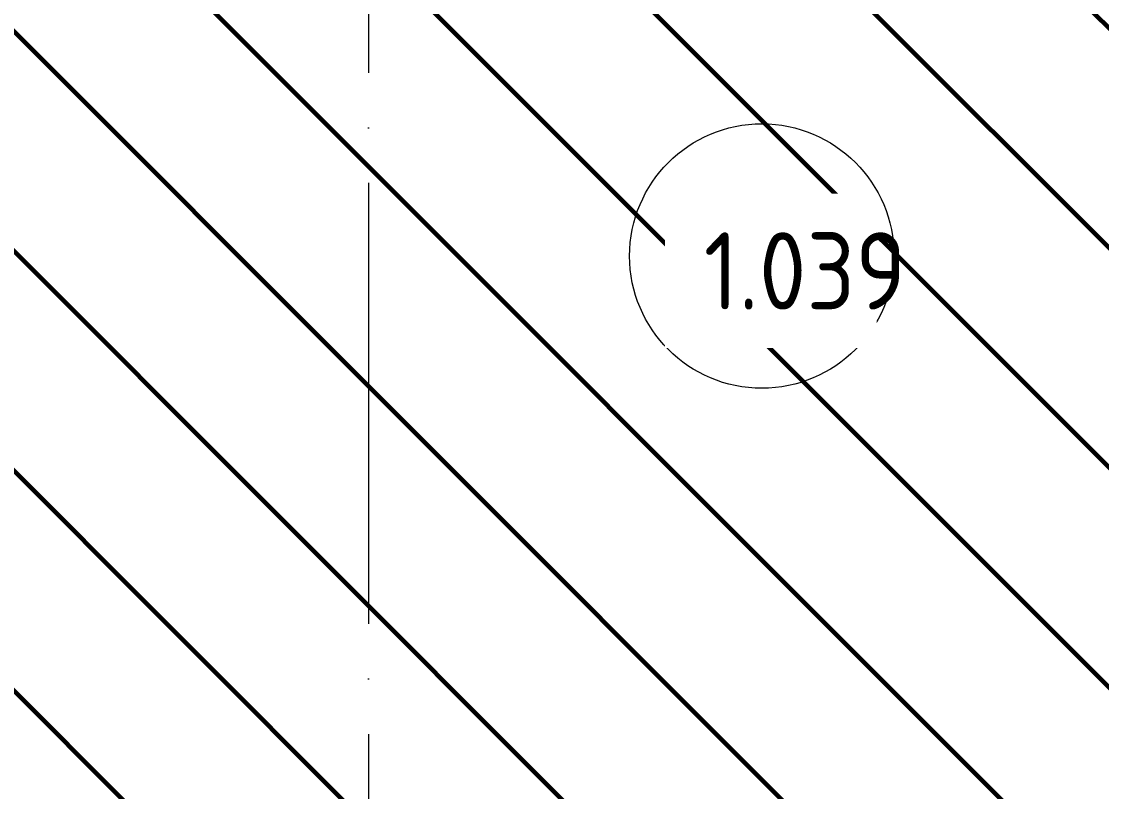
# Model space of a CAD drawing. Header units: millimetres. Extents: x -68946 to 288321, y -402657 to 324925.
# Drawn here: x 98313 to 103213, y 45803 to 49295 of the extents above; entities that cross this region are included whole.
import ezdxf

# ---------------------------------------------------------------- set-up
doc = ezdxf.new("R2010")
doc.units = ezdxf.units.MM
doc.linetypes.add('ADSK_Линия сетки', pattern=[2500, 2000, -250, 0, -250])
for name, color, linetype, lineweight in [('3.4) ПТ-2.16    4 вып', 114, 'Continuous', 60), ('A-AREA-____-IDEN', 250, 'Continuous', 9), ('S-GRID-____-OTLN', 250, 'Continuous', 9)]:
    doc.layers.add(name, color=color, linetype=linetype, lineweight=lineweight)
doc.styles.add('ISOCPEUR_1', font='isocpeur.ttf', dxfattribs={"width": 0.9, "height": 250})

# ---------------------------------------------------------------- blocks, each defined once
blk = doc.blocks.new('AAR_СКБ_Марка_Помещения_мал - Номер-28977439-АР1_Маркировочный план 1 этажа С2и3')
at = {"layer": 'A-AREA-____-IDEN'}
blk.add_circle((-0.028, 0), 3, dxfattribs=at)

msp = doc.modelspace()

# ---------------------------------------------------------------- hatches: boundary and pattern name
at = {"layer": '3.4) ПТ-2.16    4 вып'}
h = msp.add_hatch(dxfattribs=at)
h.set_pattern_fill('ANSI31', color=256, scale=222, angle=90)
h.paths.add_polyline_path([(105437.8919, 58775), (100137.8919, 58775), (100137.8919, 58275), (99637.8919, 58275), (99637.8919, 58775), (94337.8919, 58775), (94337.8919, 58275), (94037.9138, 58275), (94037.9138, 57375), (91337.8919, 57375), (91337.8919, 56475), (90087.8919, 56475), (90087.8919, 40174.9994), (105437.8919, 40174.9994), (105437.8919, 48044.9994), (108107.9138, 48044.9994), (108107.9138, 49287.2007), (105437.8919, 49287.2007)])
h.paths.add_polyline_path([(97637.8919, 51874.9994), (98037.8919, 51874.9994), (98037.8919, 51474.9994), (97637.8919, 51474.9994)], flags=16)
h.paths.add_polyline_path([(97637.8919, 45724.9994), (98037.8919, 45724.9994), (98037.8919, 45324.9994), (97637.8919, 45324.9994)], flags=16)

# ---------------------------------------------------------------- linework, layer by layer
at = {"layer": 'S-GRID-____-OTLN', "color": 18, "linetype": 'ADSK_Линия сетки', "true_color": 0x000000}
msp.add_line((99887.9138, 61063.6538), (99887.9138, -2919.5356), dxfattribs=at)

# ---------------------------------------------------------------- block references
at = {"layer": 'A-AREA-____-IDEN', "color": 18, "true_color": 0x000000, "xscale": 200, "yscale": 200, "zscale": 99.99999999999993}
msp.add_blockref('AAR_СКБ_Марка_Помещения_мал - Номер-28977439-АР1_Маркировочный план 1 этажа С2и3', (101677.7509, 48231.5674), dxfattribs=at)

# ---------------------------------------------------------------- next in the draw order: texts
at = {"layer": 'A-AREA-____-IDEN', "color": 18, "true_color": 0x000000, "insert": (101408.2505, 48339.0529), "char_height": 350, "width": 609.2825, "attachment_point": 1, "style": 'ISOCPEUR_1', "bg_fill": 3, "box_fill_scale": 1.5, "bg_fill_color": 256, "bg_fill_transparency": 0}
msp.add_mtext('1.039', dxfattribs=at)

doc.saveas('drawing.dxf')
